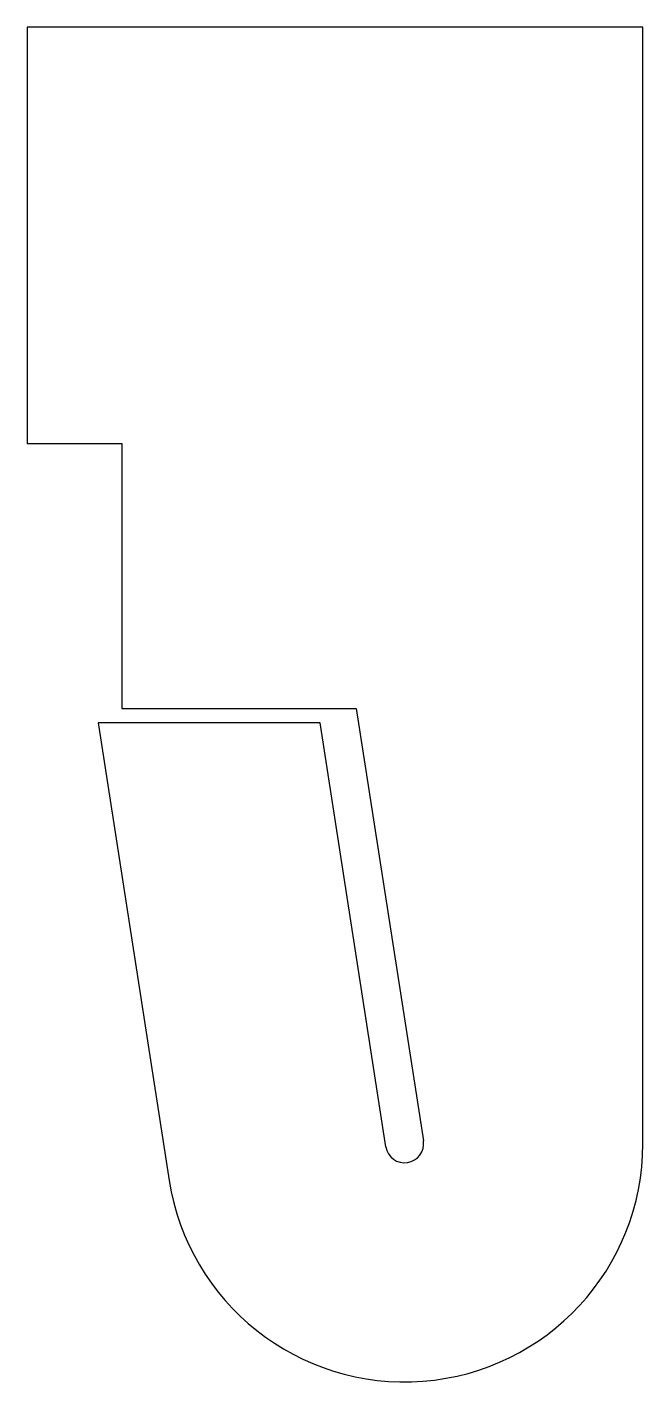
# Model space of a CAD drawing. Header units: millimetres. Extents: x -36.7 to -30.2, y -8.4 to 5.9.
import ezdxf

# ---------------------------------------------------------------- set-up
doc = ezdxf.new("R2010")
doc.units = ezdxf.units.MM
doc.layers.add('Shape2DView024', color=7, linetype='CONTINUOUS')

msp = doc.modelspace()

# ---------------------------------------------------------------- linework, layer by layer
at = {"layer": 'Shape2DView024'}
for p, q in [((-30.2, 5.9), (-36.7, 5.9)), ((-36.7, 5.9), (-36.7, 1.5)), ((-30.2, 1.4), (-30.2, 5.9)), ((-36.7, 1.5), (-35.7, 1.5)), ((-35.7, 1.5), (-35.7, -1.3)), ((-30.2, -1.4), (-30.2, 1.4)), ((-35.7, -1.3), (-33.2259, -1.3)), ((-33.2259, -1.3), (-32.5172, -5.86935)), ((-30.2, -5.9), (-30.2, -1.4)), ((-33.6075, -1.45), (-35.95, -1.45)), ((-35.95, -1.45), (-35.2, -6.28546)), ((-32.9125, -5.93065), (-33.6075, -1.45))]:
    msp.add_line(p, q, dxfattribs=at)
for radius, end in [(2.51486, 0), (0.2, 8.81657)]:
    msp.add_arc((-32.7149, -5.9), radius, -171.183, end, dxfattribs=at)

doc.saveas('drawing.dxf')
